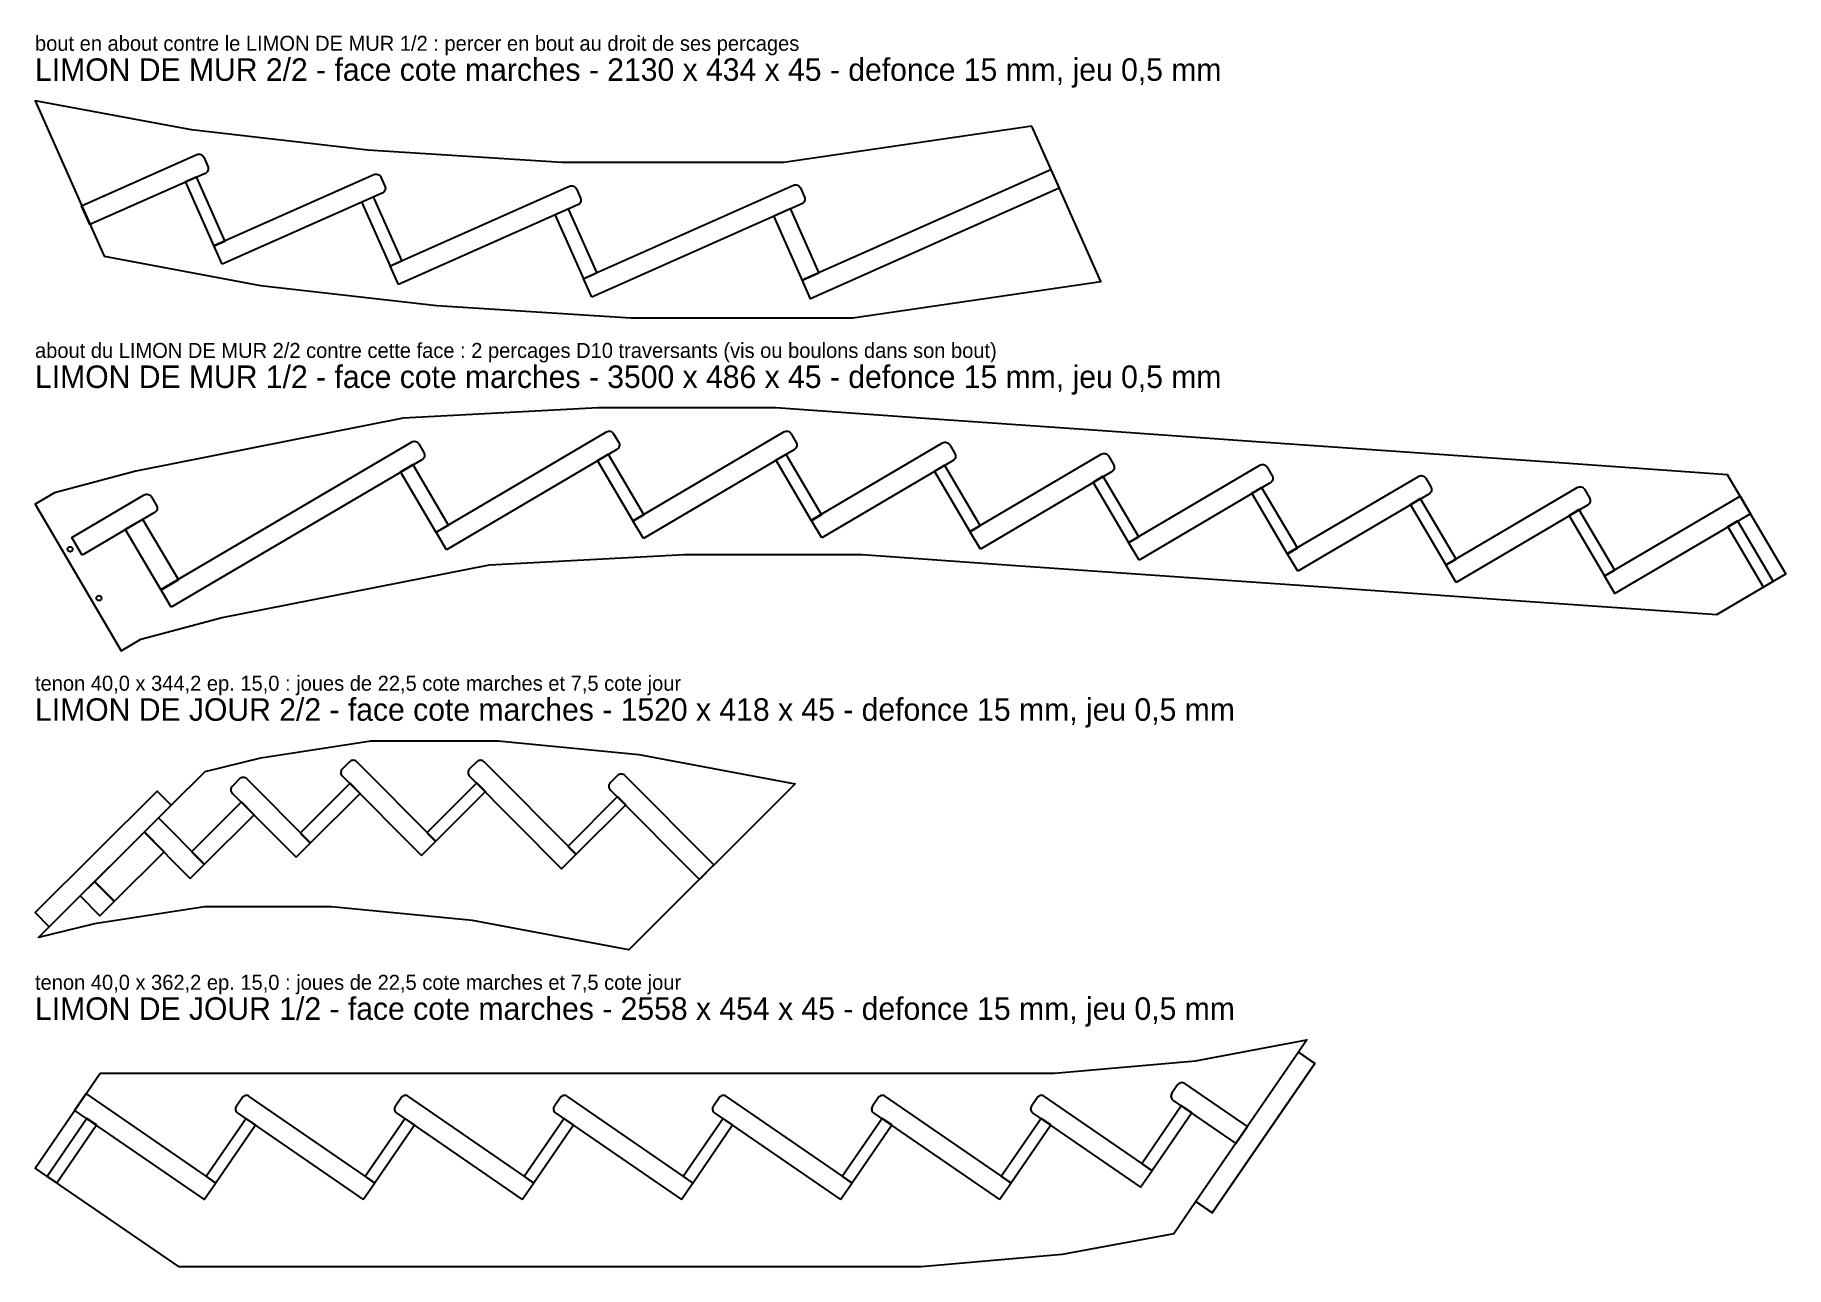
# Model space of a CAD drawing. Header units: millimetres. Extents: x 0 to 3499, y 0 to 2462.
import ezdxf

# ---------------------------------------------------------------- set-up
doc = ezdxf.new("R2010")
doc.units = ezdxf.units.MM
for name, color, linetype in [('DECOUPE', 7, 'CONTINUOUS'), ('DEFONCE', 1, 'CONTINUOUS'), ('PERCAGE', 30, 'CONTINUOUS'), ('TENON', 6, 'CONTINUOUS'), ('TEXTE', 3, 'CONTINUOUS')]:
    doc.layers.add(name, color=color, linetype=linetype)

msp = doc.modelspace()

# ---------------------------------------------------------------- linework, layer by layer
at = {"layer": 'DECOUPE'}
for points in [[(1991.964, 2280.375), (1496.411, 2207.6), (1053.019, 2207.6), (665.013, 2232.203), (312.485, 2272.566), (0, 2330.716), (138.027, 2019.994), (450.512, 1961.843), (803.039, 1921.48), (1191.046, 1896.877), (1634.438, 1896.877), (2129.991, 1969.653)], [(3382.736, 1583.518), (3065.664, 1605.744), (2748.592, 1627.971), (2431.52, 1650.197), (2114.449, 1672.424), (1797.377, 1694.65), (1480.305, 1716.877), (1125.474, 1716.877), (736.071, 1696.526), (201.732, 1590.858), (38.78, 1547.542), (0, 1524.714), (172.477, 1231.709), (211.257, 1254.537), (374.209, 1297.854), (908.548, 1403.521), (1297.951, 1423.872), (1652.782, 1423.872), (1969.853, 1401.646), (2286.925, 1379.419), (2603.997, 1357.193), (2921.069, 1334.966), (3238.141, 1312.74), (3361.447, 1304.096), (3499.412, 1385.309)], [(339.935, 990.404), (451.512, 1017.414), (671.433, 1051.709), (925.52, 1051.709), (1207.009, 1024.207), (1519.421, 965.666), (1186.465, 633.942), (874.053, 692.483), (592.565, 719.986), (338.477, 719.986), (118.557, 685.691), (6.979, 658.68), (28.232, 679.854), (0, 708.191), (243.818, 951.107), (272.05, 922.77)], [(130.25, 387.372), (448.1, 387.372), (765.95, 387.372), (1083.8, 387.372), (1401.65, 387.372), (1719.5, 387.372), (2037.35, 387.372), (2319.088, 412.184), (2541.933, 453.942), (2524.944, 429.216), (2557.912, 406.564), (2352.811, 108.062), (2319.843, 130.714), (2275.77, 66.57), (2052.925, 24.812), (1771.187, 0), (1453.337, 0), (1135.487, 0), (817.637, 0), (499.787, 0), (287.887, 0), (215.915, 49.452), (0, 197.807)]]:
    msp.add_lwpolyline(points, close=True, dxfattribs=at)
at = {"layer": 'DEFONCE'}
for points in [[(109.812, 2083.509), (93.168, 2120.979), (323.442, 2223.269, -0.414214), (337.3, 2217.936), (345.419, 2199.658, -0.414214), (340.086, 2185.799)], [(374.319, 2004.046), (357.674, 2041.515), (677.382, 2183.533, -0.414214), (691.24, 2178.2), (699.36, 2159.922, -0.414214), (694.026, 2146.064)], [(726.594, 1963.571), (709.95, 2001.04), (1068.054, 2160.114, -0.414214), (1081.912, 2154.781), (1090.031, 2136.503, -0.414214), (1084.698, 2122.645)], [(1112.793, 1938.165), (1096.149, 1975.634), (1515.87, 2162.079, -0.414214), (1529.728, 2156.746), (1537.847, 2138.468, -0.414214), (1532.514, 2124.61)], [(272.26, 1318.489), (251.461, 1353.821), (752.564, 1648.795, -0.414214), (766.939, 1645.073), (777.085, 1627.837, -0.414214), (773.363, 1613.462)], [(822.222, 1433.352), (801.423, 1468.685), (1141.967, 1669.146, -0.414214), (1156.342, 1665.424), (1166.488, 1648.188, -0.414214), (1162.766, 1633.813)], [(1215.881, 1456.209), (1195.083, 1491.542), (1496.798, 1669.146, -0.414214), (1511.173, 1665.424), (1521.318, 1648.188, -0.414214), (1517.596, 1633.813)], [(1572.282, 1457.133), (1551.483, 1492.466), (1813.87, 1646.919, -0.414214), (1828.245, 1643.197), (1838.39, 1625.962, -0.414214), (1834.668, 1611.587)], [(1889.354, 1434.907), (1868.555, 1470.24), (2130.941, 1624.693, -0.414214), (2145.317, 1620.971), (2155.462, 1603.735, -0.414214), (2151.74, 1589.36)], [(2206.426, 1412.68), (2185.627, 1448.013), (2448.013, 1602.466, -0.414214), (2462.388, 1598.744), (2472.534, 1581.509, -0.414214), (2468.812, 1567.134)], [(2523.498, 1390.454), (2502.699, 1425.787), (2765.085, 1580.24, -0.414214), (2779.46, 1576.518), (2789.606, 1559.282, -0.414214), (2785.884, 1544.907)], [(94.329, 1422.62), (73.53, 1457.953), (218.225, 1543.127, -0.414214), (232.6, 1539.405), (242.746, 1522.17, -0.414214), (239.024, 1507.795)], [(2840.569, 1368.227), (2819.771, 1403.56), (3082.157, 1558.013, -0.414214), (3096.532, 1554.291), (3106.678, 1537.056, -0.414214), (3102.956, 1522.681)], [(772.234, 822.309), (801.279, 851.247), (643.424, 1009.688, 0.414214), (628.575, 1009.716), (614.406, 995.6, 0.414214), (614.379, 980.751)], [(1052.436, 796.098), (1081.481, 825.035), (897.512, 1009.688, 0.414214), (882.663, 1009.716), (868.494, 995.6, 0.414214), (868.467, 980.751)], [(1327.795, 774.748), (1356.84, 803.686), (1179, 982.186, 0.414214), (1164.151, 982.213), (1149.983, 968.098, 0.414214), (1149.955, 953.248)], [(521.6, 818.842), (550.645, 847.78), (423.504, 975.393, 0.414214), (408.655, 975.421), (394.486, 961.305, 0.414214), (394.459, 946.456)], [(2399.726, 246.974), (2422.944, 280.766), (2298.023, 366.599, 0.414214), (2283.423, 363.892), (2272.097, 347.408, 0.414214), (2274.805, 332.807)], [(656.035, 134.696), (679.253, 168.488), (428.31, 340.911, 0.414214), (413.71, 338.203), (402.384, 321.72, 0.414214), (405.091, 307.119)], [(973.885, 134.696), (997.103, 168.488), (746.16, 340.911, 0.414214), (731.56, 338.203), (720.234, 321.72, 0.414214), (722.941, 307.119)], [(1291.735, 134.696), (1314.953, 168.488), (1064.01, 340.911, 0.414214), (1049.41, 338.203), (1038.084, 321.72, 0.414214), (1040.791, 307.119)], [(1609.585, 134.696), (1632.803, 168.488), (1381.86, 340.911, 0.414214), (1367.26, 338.203), (1355.933, 321.72, 0.414214), (1358.641, 307.119)], [(1927.435, 134.696), (1950.653, 168.488), (1699.71, 340.911, 0.414214), (1685.11, 338.203), (1673.783, 321.72, 0.414214), (1676.491, 307.119)], [(2209.4, 159.352), (2232.618, 193.144), (2017.56, 340.911, 0.414214), (2002.959, 338.203), (1991.633, 321.72, 0.414214), (1994.341, 307.119)]]:
    msp.add_lwpolyline(points, format="xyb", close=True, dxfattribs=at)
for points in [[(379.1, 2049.938), (358.08, 2040.601), (300.84, 2169.46), (321.859, 2178.797)], [(2047.107, 2156.238), (1549.846, 1935.349), (1533.202, 1972.818), (2030.463, 2193.708)], [(732.895, 2010.138), (710.356, 2000.126), (653.115, 2128.985), (675.654, 2138.997)], [(1122.524, 1986.256), (1096.555, 1974.72), (1039.314, 2103.579), (1065.284, 2115.115)], [(1566.682, 1986.597), (1533.608, 1971.904), (1476.367, 2100.763), (1509.442, 2115.455)], [(1216.844, 1503.191), (1195.59, 1490.68), (1124.063, 1612.191), (1145.317, 1624.702)], [(1571.811, 1503.272), (1551.991, 1491.604), (1480.463, 1613.115), (1500.284, 1624.783)], [(826.447, 1482.255), (801.93, 1467.823), (730.403, 1589.334), (754.92, 1603.766)], [(1888.883, 1481.046), (1869.062, 1469.378), (1797.535, 1590.889), (1817.356, 1602.556)], [(2205.955, 1458.819), (2186.134, 1447.151), (2114.607, 1568.662), (2134.428, 1580.33)], [(2523.027, 1436.593), (2503.206, 1424.925), (2431.679, 1546.436), (2451.5, 1558.103)], [(3428.645, 1505.527), (3157.641, 1346.001), (3136.843, 1381.334), (3407.847, 1540.86)], [(2840.099, 1414.366), (2820.278, 1402.698), (2748.751, 1524.209), (2768.572, 1535.877)], [(3157.171, 1392.14), (3137.35, 1380.472), (3065.823, 1501.983), (3085.644, 1513.65)], [(286.56, 1373.322), (251.969, 1352.96), (180.441, 1474.47), (215.033, 1494.833)], [(3473.989, 1370.344), (3454.168, 1358.676), (3382.895, 1479.756), (3402.716, 1491.424)], [(529.881, 867.204), (549.937, 847.074), (649.824, 946.591), (629.768, 966.721)], [(783.164, 868.012), (800.571, 850.541), (900.457, 950.058), (883.05, 967.53)], [(312.785, 830.075), (338.329, 804.436), (438.216, 903.953), (412.672, 929.592)], [(1064.54, 840.623), (1080.773, 824.329), (1180.66, 923.846), (1164.426, 940.14)], [(217.809, 868.73), (309.992, 776.204), (339.037, 805.142), (246.854, 897.667)], [(118.631, 769.919), (158.186, 730.216), (258.073, 829.733), (218.518, 869.436)], [(90.294, 741.687), (129.85, 701.984), (158.895, 730.922), (119.339, 770.624)], [(79, 312.782), (338.185, 134.696), (361.403, 168.488), (102.218, 346.574)], [(2211.725, 206.287), (2232.052, 192.32), (2311.901, 308.532), (2291.574, 322.499)], [(24.314, 181.101), (43.27, 168.076), (122.836, 283.875), (103.88, 296.901)], [(341.881, 180.689), (360.837, 167.664), (440.686, 283.875), (421.73, 296.901)], [(659.731, 180.689), (678.687, 167.664), (758.536, 283.875), (739.58, 296.901)], [(977.581, 180.689), (996.537, 167.664), (1076.386, 283.875), (1057.429, 296.901)], [(1295.43, 180.689), (1314.387, 167.664), (1394.236, 283.875), (1375.279, 296.901)], [(1613.28, 180.689), (1632.237, 167.664), (1712.086, 283.875), (1693.129, 296.901)], [(1931.13, 180.689), (1950.087, 167.664), (2029.936, 283.875), (2010.979, 296.901)]]:
    msp.add_lwpolyline(points, close=True, dxfattribs=at)
at = {"layer": 'PERCAGE'}
for centre in [(70.203, 1434.528), (127.696, 1336.86)]:
    msp.add_circle(centre, 5, dxfattribs=at)
at = {"layer": 'TENON'}
for points in [[(0, 708.191), (28.232, 679.854), (272.05, 922.77), (243.818, 951.107)], [(2319.843, 130.714), (2352.811, 108.062), (2557.912, 406.564), (2524.944, 429.216)]]:
    msp.add_lwpolyline(points, close=True, dxfattribs=at)

# ---------------------------------------------------------------- texts
at = {"layer": 'TEXTE'}
for s, height, p in [('bout en about contre le LIMON DE MUR 1/2 : percer en bout au droit de ses percages', 30, (0, 2430.716)), ('LIMON DE MUR 2/2 - face cote marches - 2130 x 434 x 45 - defonce 15 mm, jeu 0,5 mm', 45, (0, 2370.716)), ('about du LIMON DE MUR 2/2 contre cette face : 2 percages D10 traversants (vis ou boulons dans son bout)', 30, (0, 1816.877)), ('LIMON DE MUR 1/2 - face cote marches - 3500 x 486 x 45 - defonce 15 mm, jeu 0,5 mm', 45, (0, 1756.877)), ('tenon 40,0 x 344,2 ep. 15,0 : joues de 22,5 cote marches et 7,5 cote jour', 30, (0, 1151.709)), ('LIMON DE JOUR 2/2 - face cote marches - 1520 x 418 x 45 - defonce 15 mm, jeu 0,5 mm', 45, (0, 1091.709)), ('tenon 40,0 x 362,2 ep. 15,0 : joues de 22,5 cote marches et 7,5 cote jour', 30, (0, 553.942)), ('LIMON DE JOUR 1/2 - face cote marches - 2558 x 454 x 45 - defonce 15 mm, jeu 0,5 mm', 45, (0, 493.942))]:
    msp.add_text(s, height=height, dxfattribs=at).set_placement(p)

doc.saveas('drawing.dxf')
